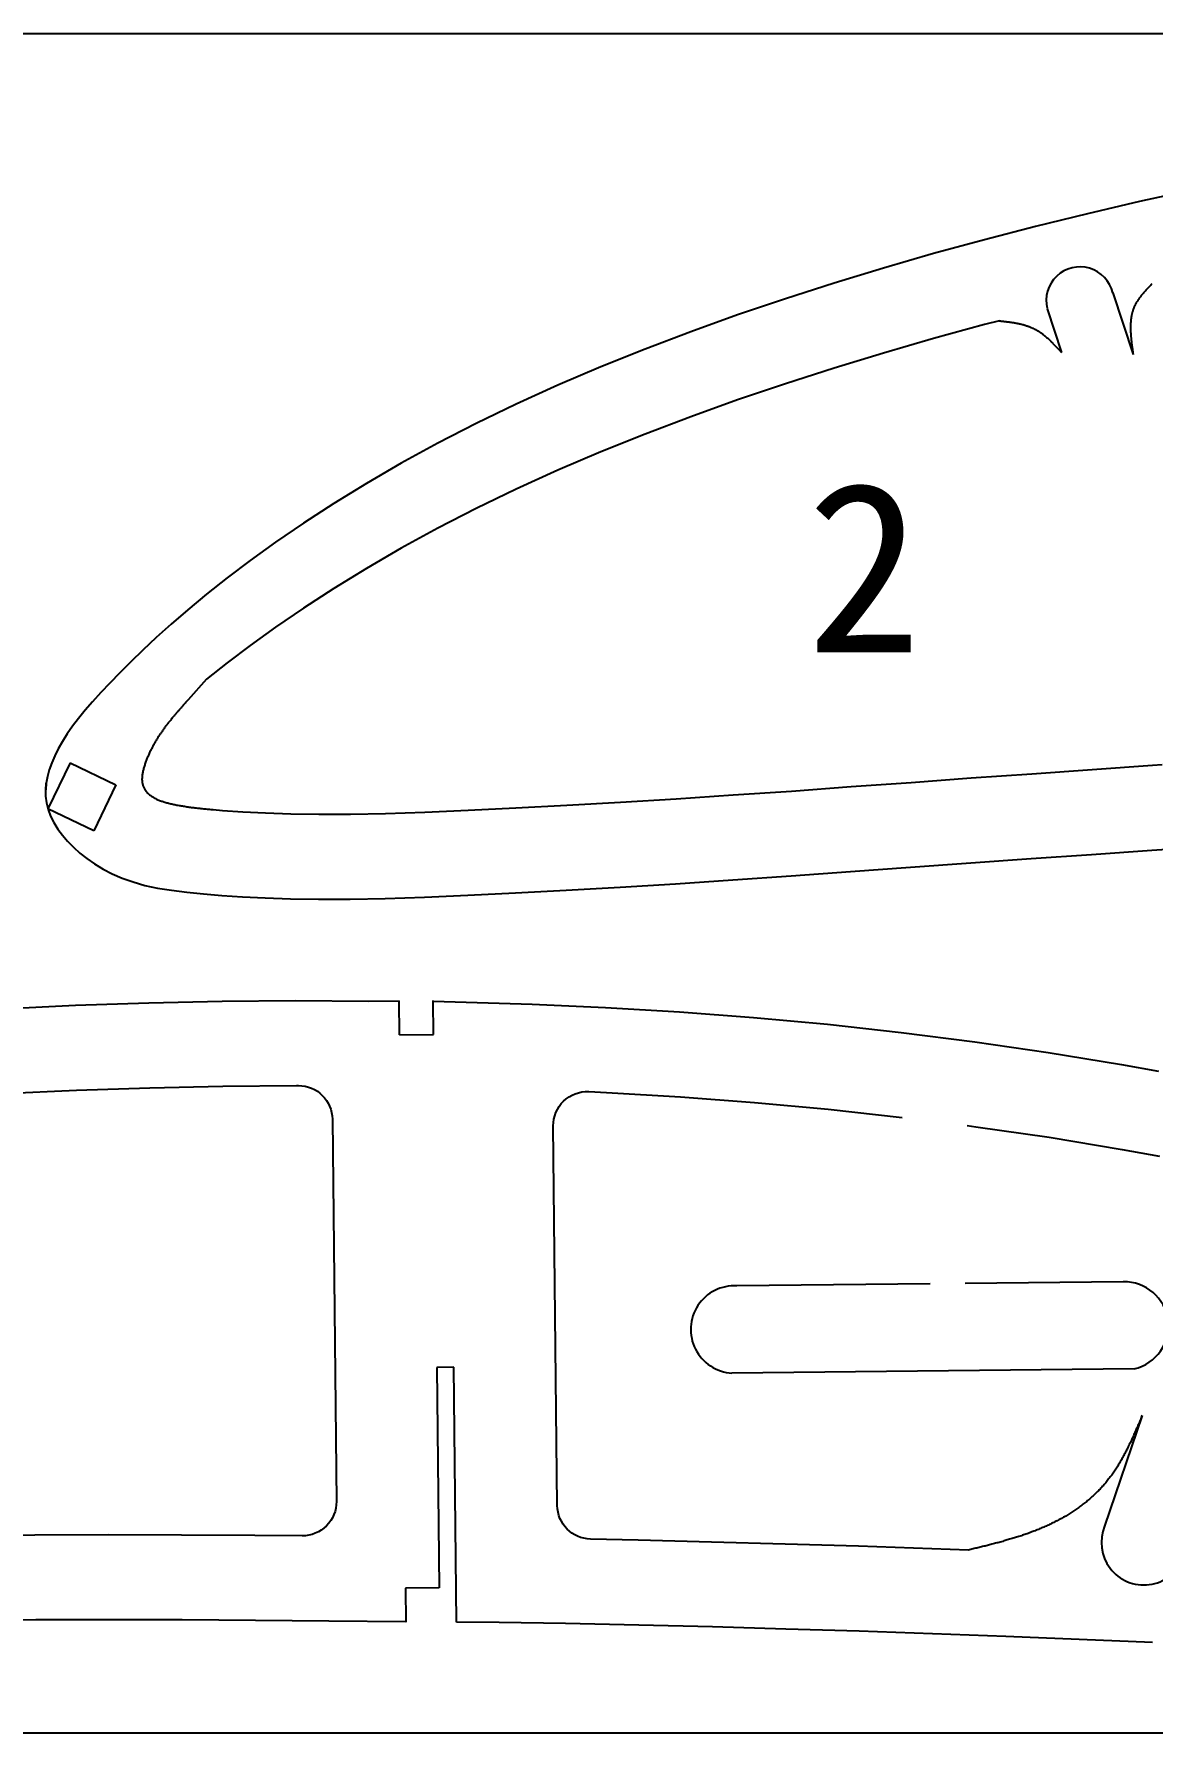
# Model space of a CAD drawing. Header units: inches. Extents: x 2105 to 3676, y -593 to 929.
# Drawn here: x 2344 to 2409.8, y 542.5 to 642.5 of the extents above; entities that cross this region are included whole.
import ezdxf

# ---------------------------------------------------------------- set-up
doc = ezdxf.new("R2010")
doc.units = ezdxf.units.IN
doc.header["$MEASUREMENT"] = 0
doc.layers.add('7', color=7, linetype='Continuous')
doc.styles.add('样式_4', font='txt', dxfattribs={"height": 10})

msp = doc.modelspace()

# ---------------------------------------------------------------- linework, layer by layer
at = {"color": 7}
for p, q in [((3160.59, 642.51), (2160.62, 642.51)), ((2407.51, 627.27), (2408.72, 623.65)), ((2403.64, 626.34), (2404.5, 623.76)), ((2346.1, 599.61), (2344.8, 596.9)), ((2346.1, 599.61), (2348.8, 598.31)), ((2348.8, 598.31), (2347.51, 595.61)), ((2347.51, 595.61), (2344.8, 596.9)), ((2365.5, 583.6), (2365.48, 585.6)), ((2367.5, 583.63), (2367.48, 585.63)), ((2365.5, 583.6), (2367.5, 583.63)), ((2408.13, 569.06), (2398.82, 568.96)), ((2396.75, 568.94), (2385.37, 568.82)), ((2368.71, 564.04), (2367.71, 564.03)), ((2367.71, 564.03), (2367.85, 551.05)), ((2368.87, 549.04), (2368.71, 564.04)), ((2408.77, 563.94), (2385.08, 563.69)), ((2409.25, 561.2), (2407.03, 554.69)), ((2367.85, 551.05), (2365.85, 551.03)), ((2365.85, 551.03), (2365.87, 549.03)), ((2371.37, 549.02), (2368.87, 549.04)), ((2160.59, 542.51), (3160.59, 542.51))]:
    msp.add_line(p, q, dxfattribs=at)
for points in [[(2409.82, 627.8, 0), (2409.8, 627.78, 0), (2409.78, 627.76, 0), (2409.76, 627.74, 0), (2409.74, 627.71, 0), (2409.72, 627.69, 0), (2409.7, 627.67, 0), (2409.68, 627.65, 0), (2409.66, 627.63, 0), (2409.64, 627.61, 0), (2409.62, 627.59, 0), (2409.6, 627.57, 0), (2409.58, 627.54, 0), (2409.56, 627.52, 0), (2409.54, 627.5, 0), (2409.52, 627.48, 0), (2409.5, 627.46, 0), (2409.48, 627.44, 0), (2409.46, 627.42, 0), (2409.44, 627.39, 0), (2409.42, 627.37, 0), (2409.4, 627.35, 0), (2409.38, 627.33, 0), (2409.36, 627.31, 0), (2409.34, 627.29, 0), (2409.32, 627.27, 0), (2409.3, 627.24, 0), (2409.28, 627.22, 0), (2409.27, 627.2, 0), (2409.25, 627.18, 0), (2409.23, 627.16, 0), (2409.21, 627.13, 0), (2409.19, 627.11, 0), (2409.18, 627.09, 0), (2409.16, 627.07, 0), (2409.14, 627.04, 0), (2409.12, 627.02, 0), (2409.11, 627, 0), (2409.09, 626.98, 0), (2409.07, 626.95, 0), (2409.06, 626.93, 0), (2409.04, 626.91, 0), (2409.02, 626.89, 0), (2409.01, 626.86, 0), (2408.99, 626.84, 0), (2408.98, 626.82, 0), (2408.96, 626.79, 0), (2408.95, 626.77, 0), (2408.93, 626.75, 0), (2408.92, 626.72, 0), (2408.9, 626.7, 0), (2408.89, 626.68, 0), (2408.88, 626.65, 0), (2408.86, 626.63, 0), (2408.85, 626.61, 0), (2408.84, 626.58, 0), (2408.83, 626.56, 0), (2408.81, 626.53, 0), (2408.8, 626.51, 0), (2408.79, 626.48, 0), (2408.78, 626.46, 0), (2408.77, 626.43, 0), (2408.76, 626.41, 0), (2408.75, 626.38, 0), (2408.74, 626.36, 0), (2408.73, 626.33, 0), (2408.72, 626.31, 0), (2408.71, 626.28, 0), (2408.7, 626.26, 0), (2408.69, 626.23, 0), (2408.69, 626.21, 0), (2408.68, 626.18, 0), (2408.67, 626.16, 0), (2408.66, 626.13, 0), (2408.66, 626.1, 0), (2408.65, 626.08, 0), (2408.64, 626.05, 0), (2408.64, 626.02, 0), (2408.63, 626, 0), (2408.62, 625.97, 0), (2408.62, 625.94, 0), (2408.61, 625.92, 0), (2408.61, 625.89, 0), (2408.6, 625.86, 0), (2408.6, 625.84, 0), (2408.6, 625.81, 0), (2408.59, 625.78, 0), (2408.59, 625.76, 0), (2408.58, 625.73, 0), (2408.58, 625.7, 0), (2408.58, 625.67, 0), (2408.58, 625.65, 0), (2408.57, 625.62, 0), (2408.57, 625.59, 0), (2408.57, 625.56, 0), (2408.57, 625.53, 0), (2408.56, 625.51, 0), (2408.56, 625.48, 0), (2408.56, 625.45, 0), (2408.56, 625.42, 0), (2408.56, 625.39, 0), (2408.56, 625.37, 0), (2408.56, 625.34, 0), (2408.56, 625.31, 0), (2408.56, 625.28, 0), (2408.56, 625.25, 0), (2408.56, 625.22, 0), (2408.56, 625.19, 0), (2408.56, 625.17, 0), (2408.56, 625.14, 0), (2408.56, 625.11, 0), (2408.56, 625.08, 0), (2408.56, 625.05, 0), (2408.56, 625.02, 0), (2408.56, 624.99, 0), (2408.56, 624.96, 0), (2408.56, 624.93, 0), (2408.57, 624.9, 0), (2408.57, 624.88, 0), (2408.57, 624.85, 0), (2408.57, 624.82, 0), (2408.57, 624.79, 0), (2408.58, 624.76, 0), (2408.58, 624.73, 0), (2408.58, 624.7, 0), (2408.58, 624.67, 0), (2408.59, 624.64, 0), (2408.59, 624.61, 0), (2408.59, 624.58, 0), (2408.59, 624.55, 0), (2408.6, 624.52, 0), (2408.6, 624.49, 0), (2408.6, 624.46, 0), (2408.61, 624.43, 0), (2408.61, 624.4, 0), (2408.61, 624.37, 0), (2408.62, 624.34, 0), (2408.62, 624.31, 0), (2408.62, 624.28, 0), (2408.63, 624.25, 0), (2408.63, 624.22, 0), (2408.64, 624.19, 0), (2408.64, 624.16, 0), (2408.64, 624.13, 0), (2408.65, 624.1, 0), (2408.65, 624.07, 0), (2408.66, 624.04, 0), (2408.66, 624.01, 0), (2408.67, 623.98, 0), (2408.67, 623.95, 0), (2408.67, 623.92, 0), (2408.68, 623.89, 0), (2408.68, 623.86, 0), (2408.69, 623.83, 0), (2408.69, 623.8, 0), (2408.7, 623.77, 0), (2408.7, 623.74, 0), (2408.7, 623.71, 0), (2408.71, 623.68, 0), (2408.71, 623.65, 0)], [(2400.83, 625.63, 0), (2400.86, 625.62, 0), (2400.89, 625.62, 0), (2400.91, 625.62, 0), (2400.94, 625.61, 0), (2400.97, 625.61, 0), (2401, 625.61, 0), (2401.02, 625.6, 0), (2401.05, 625.6, 0), (2401.08, 625.6, 0), (2401.11, 625.59, 0), (2401.13, 625.59, 0), (2401.16, 625.59, 0), (2401.19, 625.59, 0), (2401.22, 625.58, 0), (2401.24, 625.58, 0), (2401.27, 625.57, 0), (2401.3, 625.57, 0), (2401.32, 625.57, 0), (2401.35, 625.56, 0), (2401.38, 625.56, 0), (2401.41, 625.56, 0), (2401.43, 625.55, 0), (2401.46, 625.55, 0), (2401.49, 625.55, 0), (2401.51, 625.54, 0), (2401.54, 625.54, 0), (2401.57, 625.53, 0), (2401.6, 625.53, 0), (2401.62, 625.53, 0), (2401.65, 625.52, 0), (2401.68, 625.52, 0), (2401.7, 625.51, 0), (2401.73, 625.51, 0), (2401.76, 625.5, 0), (2401.78, 625.5, 0), (2401.81, 625.49, 0), (2401.84, 625.49, 0), (2401.86, 625.48, 0), (2401.89, 625.48, 0), (2401.92, 625.47, 0), (2401.94, 625.47, 0), (2401.97, 625.46, 0), (2401.99, 625.46, 0), (2402.02, 625.45, 0), (2402.05, 625.45, 0), (2402.07, 625.44, 0), (2402.1, 625.43, 0), (2402.12, 625.43, 0), (2402.15, 625.42, 0), (2402.18, 625.41, 0), (2402.2, 625.41, 0), (2402.23, 625.4, 0), (2402.25, 625.39, 0), (2402.28, 625.39, 0), (2402.3, 625.38, 0), (2402.33, 625.37, 0), (2402.35, 625.37, 0), (2402.38, 625.36, 0), (2402.4, 625.35, 0), (2402.43, 625.34, 0), (2402.45, 625.33, 0), (2402.48, 625.33, 0), (2402.5, 625.32, 0), (2402.53, 625.31, 0), (2402.55, 625.3, 0), (2402.58, 625.29, 0), (2402.6, 625.28, 0), (2402.63, 625.27, 0), (2402.65, 625.26, 0), (2402.67, 625.25, 0), (2402.7, 625.24, 0), (2402.72, 625.23, 0), (2402.75, 625.22, 0), (2402.77, 625.21, 0), (2402.79, 625.2, 0), (2402.82, 625.19, 0), (2402.84, 625.18, 0), (2402.86, 625.17, 0), (2402.89, 625.16, 0), (2402.91, 625.14, 0), (2402.93, 625.13, 0), (2402.96, 625.12, 0), (2402.98, 625.11, 0), (2403, 625.09, 0), (2403.02, 625.08, 0), (2403.05, 625.07, 0), (2403.07, 625.06, 0), (2403.09, 625.04, 0), (2403.11, 625.03, 0), (2403.13, 625.01, 0), (2403.16, 625, 0), (2403.18, 624.99, 0), (2403.2, 624.97, 0), (2403.22, 624.96, 0), (2403.24, 624.94, 0), (2403.26, 624.93, 0), (2403.29, 624.91, 0), (2403.31, 624.9, 0), (2403.33, 624.88, 0), (2403.35, 624.87, 0), (2403.37, 624.85, 0), (2403.39, 624.83, 0), (2403.41, 624.82, 0), (2403.43, 624.8, 0), (2403.45, 624.79, 0), (2403.47, 624.77, 0), (2403.5, 624.75, 0), (2403.52, 624.74, 0), (2403.54, 624.72, 0), (2403.56, 624.7, 0), (2403.58, 624.68, 0), (2403.6, 624.67, 0), (2403.62, 624.65, 0), (2403.64, 624.63, 0), (2403.66, 624.61, 0), (2403.68, 624.6, 0), (2403.7, 624.58, 0), (2403.72, 624.56, 0), (2403.74, 624.54, 0), (2403.76, 624.52, 0), (2403.78, 624.51, 0), (2403.8, 624.49, 0), (2403.82, 624.47, 0), (2403.84, 624.45, 0), (2403.86, 624.43, 0), (2403.87, 624.41, 0), (2403.89, 624.39, 0), (2403.91, 624.38, 0), (2403.93, 624.36, 0), (2403.95, 624.34, 0), (2403.97, 624.32, 0), (2403.99, 624.3, 0), (2404.01, 624.28, 0), (2404.03, 624.26, 0), (2404.05, 624.24, 0), (2404.07, 624.22, 0), (2404.09, 624.2, 0), (2404.11, 624.18, 0), (2404.12, 624.16, 0), (2404.14, 624.14, 0), (2404.16, 624.12, 0), (2404.18, 624.1, 0), (2404.2, 624.08, 0), (2404.22, 624.06, 0), (2404.24, 624.04, 0), (2404.26, 624.02, 0), (2404.28, 624, 0), (2404.29, 623.98, 0), (2404.31, 623.96, 0), (2404.33, 623.94, 0), (2404.35, 623.92, 0), (2404.37, 623.9, 0), (2404.39, 623.88, 0), (2404.41, 623.86, 0), (2404.43, 623.84, 0), (2404.44, 623.82, 0), (2404.46, 623.8, 0), (2404.48, 623.78, 0), (2404.5, 623.76, 0)], [(2353.05, 603.31, 0), (2353.02, 603.28, 0), (2352.98, 603.24, 0), (2352.95, 603.2, 0), (2352.91, 603.16, 0), (2352.88, 603.12, 0), (2352.84, 603.08, 0), (2352.81, 603.04, 0), (2352.77, 603, 0), (2352.74, 602.96, 0), (2352.7, 602.93, 0), (2352.67, 602.89, 0), (2352.64, 602.85, 0), (2352.6, 602.81, 0), (2352.57, 602.77, 0), (2352.53, 602.73, 0), (2352.5, 602.69, 0), (2352.46, 602.65, 0), (2352.43, 602.61, 0), (2352.39, 602.57, 0), (2352.36, 602.53, 0), (2352.33, 602.49, 0), (2352.29, 602.45, 0), (2352.26, 602.41, 0), (2352.23, 602.37, 0), (2352.19, 602.33, 0), (2352.16, 602.29, 0), (2352.12, 602.25, 0), (2352.09, 602.21, 0), (2352.06, 602.17, 0), (2352.03, 602.13, 0), (2351.99, 602.09, 0), (2351.96, 602.05, 0), (2351.93, 602.01, 0), (2351.89, 601.97, 0), (2351.86, 601.93, 0), (2351.83, 601.89, 0), (2351.8, 601.84, 0), (2351.77, 601.8, 0), (2351.73, 601.76, 0), (2351.7, 601.72, 0), (2351.67, 601.68, 0), (2351.64, 601.63, 0), (2351.61, 601.59, 0), (2351.58, 601.55, 0), (2351.55, 601.51, 0), (2351.52, 601.46, 0), (2351.49, 601.42, 0), (2351.46, 601.38, 0), (2351.43, 601.33, 0), (2351.4, 601.29, 0), (2351.37, 601.24, 0), (2351.34, 601.2, 0), (2351.31, 601.16, 0), (2351.28, 601.11, 0), (2351.25, 601.07, 0), (2351.23, 601.02, 0), (2351.2, 600.98, 0), (2351.17, 600.93, 0), (2351.14, 600.88, 0), (2351.12, 600.84, 0), (2351.09, 600.79, 0), (2351.06, 600.75, 0), (2351.04, 600.7, 0), (2351.01, 600.65, 0), (2350.98, 600.6, 0), (2350.96, 600.56, 0), (2350.93, 600.51, 0), (2350.91, 600.46, 0), (2350.88, 600.41, 0), (2350.86, 600.36, 0), (2350.84, 600.31, 0), (2350.81, 600.26, 0), (2350.79, 600.21, 0), (2350.76, 600.16, 0), (2350.74, 600.11, 0), (2350.72, 600.06, 0), (2350.7, 600.01, 0), (2350.68, 599.96, 0), (2350.65, 599.91, 0), (2350.63, 599.86, 0), (2350.61, 599.81, 0), (2350.59, 599.75, 0), (2350.57, 599.7, 0), (2350.55, 599.65, 0), (2350.53, 599.59, 0), (2350.51, 599.54, 0), (2350.5, 599.49, 0), (2350.48, 599.43, 0), (2350.46, 599.38, 0), (2350.45, 599.33, 0), (2350.43, 599.27, 0), (2350.42, 599.22, 0), (2350.4, 599.17, 0), (2350.39, 599.11, 0), (2350.38, 599.06, 0), (2350.37, 599.01, 0), (2350.36, 598.96, 0), (2350.35, 598.91, 0), (2350.35, 598.86, 0), (2350.34, 598.81, 0), (2350.34, 598.76, 0), (2350.34, 598.71, 0), (2350.33, 598.66, 0), (2350.33, 598.61, 0), (2350.34, 598.57, 0), (2350.34, 598.52, 0), (2350.34, 598.48, 0), (2350.35, 598.43, 0), (2350.36, 598.39, 0), (2350.37, 598.35, 0), (2350.38, 598.31, 0), (2350.39, 598.27, 0), (2350.41, 598.23, 0), (2350.42, 598.19, 0), (2350.44, 598.15, 0), (2350.46, 598.11, 0), (2350.48, 598.08, 0), (2350.5, 598.04, 0), (2350.52, 598.01, 0), (2350.55, 597.98, 0), (2350.57, 597.94, 0), (2350.6, 597.91, 0), (2350.63, 597.88, 0), (2350.65, 597.85, 0), (2350.69, 597.82, 0), (2350.72, 597.79, 0), (2350.75, 597.76, 0), (2350.78, 597.73, 0), (2350.82, 597.7, 0), (2350.86, 597.68, 0), (2350.89, 597.65, 0), (2350.93, 597.62, 0), (2350.97, 597.6, 0), (2351.01, 597.58, 0), (2351.05, 597.55, 0), (2351.1, 597.53, 0), (2351.14, 597.51, 0), (2351.19, 597.48, 0), (2351.23, 597.46, 0), (2351.28, 597.44, 0), (2351.33, 597.42, 0), (2351.38, 597.4, 0), (2351.43, 597.38, 0), (2351.48, 597.36, 0), (2351.53, 597.35, 0), (2351.58, 597.33, 0), (2351.63, 597.31, 0), (2351.69, 597.29, 0), (2351.74, 597.28, 0), (2351.8, 597.26, 0), (2351.86, 597.25, 0), (2351.91, 597.23, 0), (2351.97, 597.22, 0), (2352.03, 597.2, 0), (2352.09, 597.19, 0), (2352.15, 597.17, 0), (2352.21, 597.16, 0), (2352.27, 597.15, 0), (2352.33, 597.14, 0), (2352.4, 597.12, 0), (2352.46, 597.11, 0), (2352.52, 597.1, 0), (2352.59, 597.09, 0), (2352.65, 597.08, 0), (2352.72, 597.07, 0), (2352.78, 597.06, 0), (2352.85, 597.05, 0), (2352.92, 597.04, 0), (2352.98, 597.03, 0), (2353.05, 597.02, 0), (2353.12, 597.01, 0), (2353.19, 597, 0), (2353.25, 596.99, 0), (2353.32, 596.98, 0), (2353.39, 596.98, 0), (2353.46, 596.97, 0), (2353.53, 596.96, 0), (2353.6, 596.95, 0), (2353.67, 596.94, 0), (2353.74, 596.94, 0), (2353.81, 596.93, 0), (2353.89, 596.92, 0), (2353.96, 596.91, 0), (2354.03, 596.91, 0), (2354.1, 596.9, 0), (2354.17, 596.89, 0), (2354.24, 596.89, 0), (2354.31, 596.88, 0), (2354.39, 596.87, 0), (2354.46, 596.87, 0), (2354.53, 596.86, 0)], [(2409.24, 561.2, 0), (2409.21, 561.13, 0), (2409.19, 561.07, 0), (2409.16, 561, 0), (2409.14, 560.93, 0), (2409.11, 560.86, 0), (2409.08, 560.8, 0), (2409.05, 560.73, 0), (2409.02, 560.66, 0), (2408.99, 560.6, 0), (2408.96, 560.53, 0), (2408.93, 560.46, 0), (2408.9, 560.4, 0), (2408.87, 560.33, 0), (2408.84, 560.26, 0), (2408.81, 560.2, 0), (2408.79, 560.13, 0), (2408.76, 560.07, 0), (2408.73, 560, 0), (2408.7, 559.93, 0), (2408.67, 559.87, 0), (2408.64, 559.8, 0), (2408.61, 559.74, 0), (2408.58, 559.67, 0), (2408.55, 559.61, 0), (2408.51, 559.54, 0), (2408.48, 559.48, 0), (2408.45, 559.41, 0), (2408.42, 559.35, 0), (2408.38, 559.28, 0), (2408.36, 559.22, 0), (2408.33, 559.15, 0), (2408.3, 559.09, 0), (2408.26, 559.03, 0), (2408.23, 558.96, 0), (2408.19, 558.9, 0), (2408.16, 558.84, 0), (2408.12, 558.78, 0), (2408.09, 558.71, 0), (2408.05, 558.65, 0), (2408.02, 558.59, 0), (2407.98, 558.53, 0), (2407.95, 558.47, 0), (2407.91, 558.4, 0), (2407.87, 558.34, 0), (2407.84, 558.28, 0), (2407.81, 558.22, 0), (2407.77, 558.16, 0), (2407.73, 558.1, 0), (2407.69, 558.04, 0), (2407.65, 557.98, 0), (2407.61, 557.92, 0), (2407.57, 557.87, 0), (2407.53, 557.81, 0), (2407.49, 557.75, 0), (2407.45, 557.69, 0), (2407.4, 557.63, 0), (2407.36, 557.58, 0), (2407.32, 557.52, 0), (2407.27, 557.47, 0), (2407.23, 557.41, 0), (2407.19, 557.35, 0), (2407.15, 557.3, 0), (2407.1, 557.24, 0), (2407.06, 557.19, 0), (2407.01, 557.14, 0), (2406.96, 557.08, 0), (2406.91, 557.03, 0), (2406.87, 556.98, 0), (2406.82, 556.92, 0), (2406.77, 556.87, 0), (2406.72, 556.82, 0), (2406.67, 556.77, 0), (2406.61, 556.72, 0), (2406.56, 556.67, 0), (2406.51, 556.62, 0), (2406.46, 556.57, 0), (2406.41, 556.52, 0), (2406.35, 556.47, 0), (2406.3, 556.42, 0), (2406.26, 556.38, 0), (2406.2, 556.33, 0), (2406.15, 556.28, 0), (2406.09, 556.24, 0), (2406.03, 556.19, 0), (2405.98, 556.14, 0), (2405.92, 556.1, 0), (2405.87, 556.05, 0), (2405.81, 556.01, 0), (2405.75, 555.97, 0), (2405.69, 555.92, 0), (2405.63, 555.88, 0), (2405.58, 555.84, 0), (2405.52, 555.79, 0), (2405.46, 555.75, 0), (2405.4, 555.71, 0), (2405.34, 555.67, 0), (2405.28, 555.63, 0), (2405.22, 555.59, 0), (2405.16, 555.55, 0), (2405.1, 555.51, 0), (2405.05, 555.47, 0), (2404.98, 555.43, 0), (2404.92, 555.39, 0), (2404.86, 555.35, 0), (2404.8, 555.32, 0), (2404.74, 555.28, 0), (2404.67, 555.24, 0), (2404.61, 555.21, 0), (2404.55, 555.17, 0), (2404.49, 555.14, 0), (2404.42, 555.1, 0), (2404.36, 555.07, 0), (2404.3, 555.03, 0), (2404.23, 555, 0), (2404.17, 554.97, 0), (2404.1, 554.94, 0), (2404.04, 554.9, 0), (2403.98, 554.87, 0), (2403.91, 554.84, 0), (2403.85, 554.81, 0), (2403.78, 554.78, 0), (2403.72, 554.75, 0), (2403.65, 554.72, 0), (2403.59, 554.69, 0), (2403.52, 554.66, 0), (2403.46, 554.63, 0), (2403.39, 554.6, 0), (2403.32, 554.58, 0), (2403.26, 554.55, 0), (2403.2, 554.52, 0), (2403.14, 554.49, 0), (2403.07, 554.47, 0), (2403, 554.44, 0), (2402.94, 554.41, 0), (2402.87, 554.39, 0), (2402.8, 554.36, 0), (2402.74, 554.34, 0), (2402.67, 554.31, 0), (2402.6, 554.29, 0), (2402.53, 554.26, 0), (2402.47, 554.24, 0), (2402.4, 554.22, 0), (2402.33, 554.19, 0), (2402.26, 554.17, 0), (2402.2, 554.15, 0), (2402.13, 554.12, 0), (2402.06, 554.1, 0), (2401.99, 554.08, 0), (2401.92, 554.06, 0), (2401.85, 554.04, 0), (2401.79, 554.01, 0), (2401.72, 553.99, 0), (2401.65, 553.97, 0), (2401.58, 553.95, 0), (2401.51, 553.93, 0), (2401.44, 553.91, 0), (2401.37, 553.89, 0), (2401.3, 553.87, 0), (2401.24, 553.85, 0), (2401.17, 553.83, 0), (2401.1, 553.81, 0), (2401.03, 553.79, 0), (2400.96, 553.77, 0), (2400.89, 553.75, 0), (2400.82, 553.73, 0), (2400.75, 553.71, 0), (2400.68, 553.7, 0), (2400.61, 553.68, 0), (2400.54, 553.66, 0), (2400.47, 553.64, 0), (2400.4, 553.62, 0), (2400.33, 553.6, 0), (2400.26, 553.59, 0), (2400.2, 553.57, 0), (2400.13, 553.55, 0), (2400.06, 553.53, 0), (2399.99, 553.51, 0), (2399.92, 553.5, 0), (2399.85, 553.48, 0), (2399.78, 553.46, 0), (2399.71, 553.44, 0), (2399.64, 553.43, 0), (2399.57, 553.41, 0), (2399.5, 553.39, 0), (2399.43, 553.38, 0), (2399.36, 553.36, 0), (2399.29, 553.34, 0), (2399.22, 553.32, 0), (2399.15, 553.31, 0), (2399.08, 553.29, 0), (2399.01, 553.27, 0)]]:
    msp.add_polyline3d(points, dxfattribs=at)
for centre, radius, start, end in [((2405.58, 626.81), 1.99, 13.4926, 193.4988), ((2408.2, 566.47), 2.59, 282.7764, 91.6111), ((2385.23, 566.26), 2.57, 86.7284, 266.7284), ((2409.34, 553.72), 2.5, 157.3392, 337.3392)]:
    msp.add_arc(centre, radius, start, end, dxfattribs=at)
at = {"layer": '7', "color": 7, "linetype": 'Continuous'}
for points in [[(2412.17, 633.31), (2409.08, 632.64), (2406.02, 631.93), (2402.97, 631.18), (2399.95, 630.4), (2396.96, 629.58), (2394.01, 628.73), (2391.1, 627.84), (2388.23, 626.92), (2385.42, 625.97), (2382.66, 624.98), (2379.98, 623.96), (2377.36, 622.91), (2374.83, 621.83), (2372.38, 620.72), (2370.03, 619.58), (2367.77, 618.42), (2365.61, 617.24), (2363.56, 616.05), (2361.64, 614.87), (2359.85, 613.71), (2358.21, 612.59), (2356.71, 611.51), (2355.35, 610.49), (2354.13, 609.53), (2353.04, 608.62), (2352.06, 607.77), (2351.18, 606.98), (2350.39, 606.24), (2349.68, 605.55), (2349.04, 604.9), (2348.45, 604.3), (2347.91, 603.74), (2347.43, 603.21), (2347, 602.71), (2346.6, 602.22), (2346.25, 601.76), (2345.93, 601.31), (2345.65, 600.87), (2345.41, 600.44), (2345.2, 600.02), (2345.02, 599.61), (2344.88, 599.2), (2344.77, 598.8), (2344.7, 598.41), (2344.68, 598.02)], [(2407.51, 627.27), (2407.51, 627.27)], [(2400.84, 625.63), (2399.95, 625.4), (2396.96, 624.58), (2394.01, 623.73), (2391.1, 622.84), (2388.23, 621.92), (2385.42, 620.97), (2382.66, 619.98), (2379.98, 618.96), (2377.36, 617.91), (2374.83, 616.83), (2372.38, 615.72), (2370.03, 614.58), (2367.77, 613.42), (2365.61, 612.24), (2363.56, 611.05), (2361.64, 609.87), (2359.85, 608.71), (2358.21, 607.59), (2356.71, 606.51), (2355.35, 605.49), (2354.13, 604.53), (2353.06, 603.31)], [(2354.53, 596.86), (2355.08, 596.81), (2356.28, 596.73), (2357.62, 596.67), (2359.1, 596.61), (2360.76, 596.59), (2362.62, 596.59), (2364.69, 596.63), (2366.99, 596.71), (2369.55, 596.82), (2372.35, 596.96), (2375.36, 597.11), (2378.53, 597.29), (2381.8, 597.49), (2385.16, 597.72), (2388.6, 597.95), (2392.1, 598.21), (2395.63, 598.46), (2399.18, 598.72), (2402.74, 598.97), (2406.3, 599.22), (2409.85, 599.47), (2410.43, 599.51)], [(2344.68, 598.41), (2344.65, 598.02), (2344.66, 597.64), (2344.71, 597.25), (2344.81, 596.86), (2344.96, 596.47), (2345.15, 596.09), (2345.38, 595.71), (2345.65, 595.35), (2345.96, 594.99), (2346.3, 594.64), (2346.68, 594.3), (2347.1, 593.97), (2347.55, 593.66), (2348.05, 593.36), (2348.59, 593.08), (2349.17, 592.82), (2349.81, 592.6), (2350.5, 592.4), (2351.26, 592.24), (2352.08, 592.11), (2352.98, 592), (2353.96, 591.9), (2355.05, 591.81), (2356.25, 591.73), (2357.59, 591.67), (2359.08, 591.61), (2360.74, 591.59), (2362.59, 591.59), (2364.66, 591.63), (2366.97, 591.71), (2369.52, 591.82), (2372.33, 591.96), (2375.33, 592.11), (2378.5, 592.29), (2381.77, 592.49), (2385.14, 592.72), (2388.57, 592.95), (2392.07, 593.21), (2395.6, 593.46), (2399.16, 593.72), (2402.71, 593.97), (2406.27, 594.22), (2409.82, 594.47), (2413.38, 594.7)], [(2270.3, 573.71), (2273.6, 574.62), (2277.86, 575.73), (2282.15, 576.77), (2286.45, 577.75), (2290.69, 578.66), (2294.95, 579.5), (2299.21, 580.28), (2303.49, 581.01), (2307.77, 581.68), (2312.07, 582.29), (2316.37, 582.85), (2320.65, 583.36), (2324.94, 583.82), (2329.23, 584.23), (2333.52, 584.59), (2337.82, 584.89), (2342.12, 585.14), (2346.43, 585.34), (2350.74, 585.49), (2355.06, 585.58), (2359.37, 585.62), (2363.69, 585.59), (2365.48, 585.6)], [(2367.48, 585.59), (2373.32, 585.41), (2377.64, 585.21), (2382, 584.95), (2386.36, 584.62), (2390.71, 584.22), (2395.05, 583.74), (2399.38, 583.19), (2403.7, 582.57), (2408.02, 581.86), (2410.21, 581.46)], [(2398.93, 578.26), (2399.44, 578.19), (2403.76, 577.57), (2408.07, 576.86), (2410.27, 576.46)], [(2365.87, 549.05), (2361.35, 549.1), (2357.03, 549.14), (2352.71, 549.16), (2348.39, 549.17), (2344.08, 549.16), (2339.77, 549.14), (2335.46, 549.11), (2331.15, 549.06), (2326.84, 549.01), (2322.53, 548.94), (2318.21, 548.86), (2313.91, 548.77), (2309.6, 548.67), (2305.29, 548.56), (2300.98, 548.44), (2296.68, 548.31), (2292.37, 548.17), (2288.06, 548.02), (2283.76, 547.86), (2279.45, 547.7), (2275.15, 547.53), (2270.85, 547.35), (2270.58, 547.34)], [(2409.86, 547.84), (2405.54, 548.02), (2401.22, 548.19), (2396.9, 548.35), (2392.58, 548.5), (2388.26, 548.63), (2383.94, 548.75), (2379.61, 548.86), (2375.29, 548.95), (2371.37, 549.02)]]:
    msp.add_lwpolyline(points, dxfattribs=at)
for points in [[(2309.97, 576.98), (2312.12, 577.29), (2316.42, 577.85), (2320.7, 578.36), (2324.99, 578.82), (2329.28, 579.23), (2333.57, 579.59), (2337.87, 579.89), (2342.18, 580.15), (2346.48, 580.35), (2350.8, 580.49), (2355.11, 580.58), (2359.43, 580.62), (2359.56, 580.62, -0.40961), (2361.55, 578.64), (2361.79, 556.14)], [(2399.01, 553.27), (2396.85, 553.35), (2392.53, 553.5), (2388.21, 553.63), (2383.88, 553.75), (2379.56, 553.86), (2376.75, 553.92, -0.40489), (2374.8, 555.9), (2374.56, 578.24, -0.43108), (2376.65, 580.26), (2377.69, 580.21), (2382.05, 579.95), (2386.41, 579.62), (2390.76, 579.22), (2395.1, 578.74)], [(2361.79, 556.14, -0.41978), (2359.77, 554.11), (2356.98, 554.14), (2352.66, 554.16), (2348.34, 554.17), (2344.03, 554.16), (2339.72, 554.14), (2336.63, 554.12)]]:
    msp.add_lwpolyline(points, format="xyb", dxfattribs=at)

# ---------------------------------------------------------------- texts
at = {"color": 7, "insert": (2389.47, 616.11), "char_height": 10, "attachment_point": 1, "style": '样式_4'}
msp.add_mtext_dynamic_manual_height_columns('2', width=8.9232, gutter_width=50, heights=[0], dxfattribs=at)

doc.saveas('drawing.dxf')
